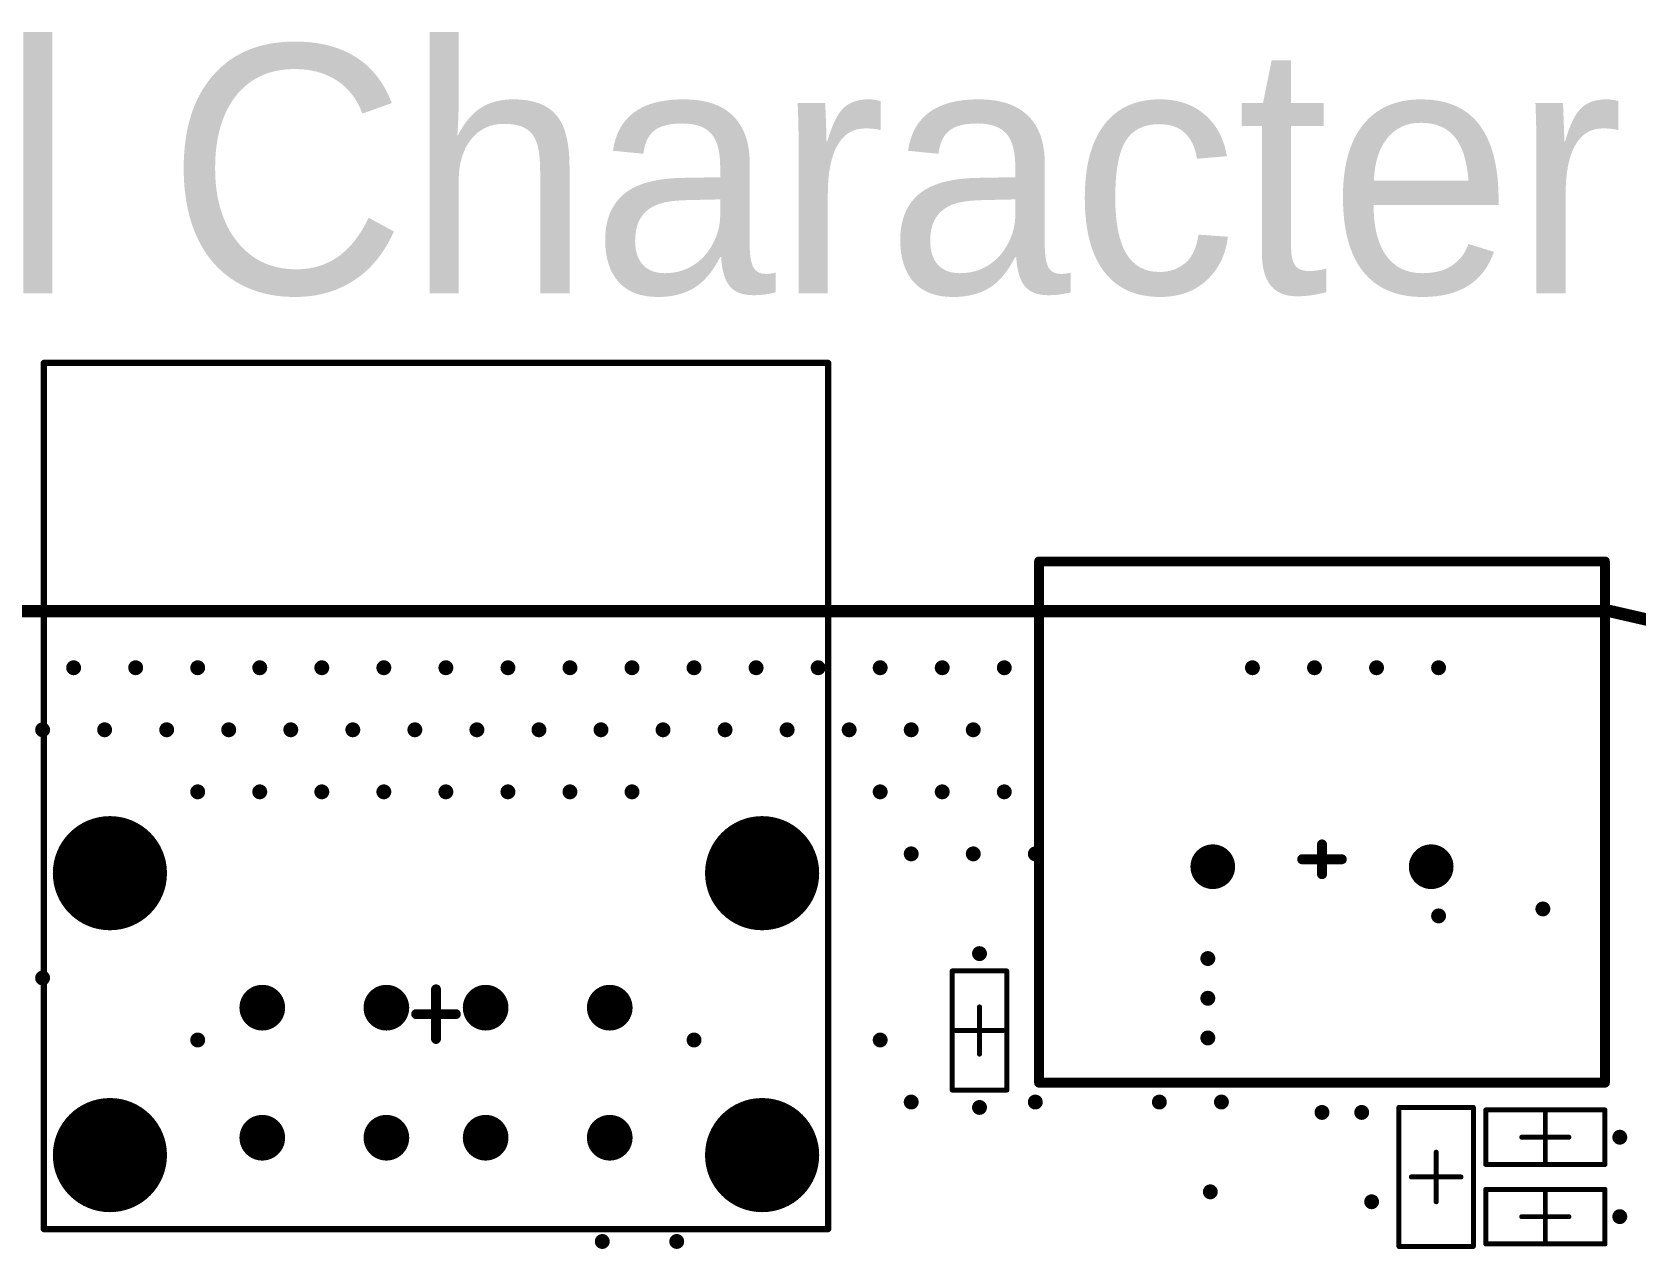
# Model space of a CAD drawing. Header units: millimetres. Extents: x 252 to 364, y 159 to 295.
# Drawn here: x 297.91 to 330.23, y 270.79 to 295.31 of the extents above; entities that cross this region are included whole.
import ezdxf

# ---------------------------------------------------------------- set-up
doc = ezdxf.new("R2010")
doc.units = ezdxf.units.MM
for name, color, linetype in [('Mechanical15', 56, 'Continuous'), ('Mechanical2', 216, 'Continuous'), ('PadHoleLayer', 156, 'Continuous'), ('ViaHoleLayer', 16, 'Continuous')]:
    doc.layers.add(name, color=color, linetype=linetype)

# ---------------------------------------------------------------- blocks, each defined once
blk = doc.blocks.new('0603__1608__34')
at = {"layer": 'Mechanical15', "const_width": 0.1}
for points in [[(-1.2, 0.55), (1.2, 0.55)], [(-1.2, -0.55), (-1.2, 0.55)], [(-1.2, 0.55), (1.2, 0.55)], [(0, -0.475), (0, 0.475)], [(1.2, -0.55), (1.2, 0.55)], [(-0.475, 0), (0.475, 0)], [(-1.2, -0.55), (1.2, -0.55)]]:
    blk.add_lwpolyline(points, dxfattribs=at)
at = {"layer": 'Mechanical15', "const_width": 0.05}
for points in [[(-1.225, 0.55, 1), (-1.175, 0.55, 1)], [(-1.225, 0.55, 1), (-1.175, 0.55, 1)], [(-1.225, 0.55, 1), (-1.175, 0.55, 1)], [(-0.025, 0.475, 1), (0.025, 0.475, 1)], [(1.175, 0.55, 1), (1.225, 0.55, 1)], [(1.175, 0.55, 1), (1.225, 0.55, 1)], [(1.175, 0.55, 1), (1.225, 0.55, 1)], [(-0.5, 0, 1), (-0.45, 0, 1)], [(0.45, 0, 1), (0.5, 0, 1)], [(-1.225, -0.55, 1), (-1.175, -0.55, 1)], [(-1.225, -0.55, 1), (-1.175, -0.55, 1)], [(-0.025, -0.475, 1), (0.025, -0.475, 1)], [(1.175, -0.55, 1), (1.225, -0.55, 1)], [(1.175, -0.55, 1), (1.225, -0.55, 1)]]:
    blk.add_lwpolyline(points, format="xyb", close=True, dxfattribs=at)
blk = doc.blocks.new('USB_TYPEA_DOUBLE_THD_74')
at = {"layer": 'Mechanical15'}
for points, const_width in [([(7.9, 4.33), (-7.9, 4.33)], 0.127), ([(-7.9, 4.33), (-7.9, -13.12)], 0.127), ([(7.9, 4.33), (7.9, -13.12)], 0.127), ([(0, 0.5), (0, -0.5)], 0.2), ([(0.4, 0), (-0.4, 0)], 0.2), ([(7.9, -13.12), (-7.9, -13.12)], 0.127)]:
    blk.add_lwpolyline(points, dxfattribs=dict(at, const_width=const_width))
for points, const_width in [([(-7.932, 4.33, 1), (-7.868, 4.33, 1)], 0.0635), ([(-7.932, 4.33, 1), (-7.868, 4.33, 1)], 0.0635), ([(7.868, 4.33, 1), (7.932, 4.33, 1)], 0.0635), ([(7.868, 4.33, 1), (7.932, 4.33, 1)], 0.0635), ([(-0.05, 0.5, 1), (0.05, 0.5, 1)], 0.1), ([(-0.45, 0, 1), (-0.35, 0, 1)], 0.1), ([(0.35, 0, 1), (0.45, 0, 1)], 0.1), ([(-0.05, -0.5, 1), (0.05, -0.5, 1)], 0.1), ([(-7.932, -13.12, 1), (-7.868, -13.12, 1)], 0.0635), ([(-7.932, -13.12, 1), (-7.868, -13.12, 1)], 0.0635), ([(7.868, -13.12, 1), (7.932, -13.12, 1)], 0.0635), ([(7.868, -13.12, 1), (7.932, -13.12, 1)], 0.0635)]:
    blk.add_lwpolyline(points, format="xyb", close=True, dxfattribs=dict(at, const_width=const_width))
at = {"layer": 'PadHoleLayer'}
for points, const_width in [([(-7.145, 2.84, 1), (-5.995, 2.84, 1)], 1.15), ([(5.995, 2.84, 1), (7.145, 2.84, 1)], 1.15), ([(-3.73, 2.49, 1), (-3.27, 2.49, 1)], 0.46), ([(-1.23, 2.49, 1), (-0.77, 2.49, 1)], 0.46), ([(0.77, 2.49, 1), (1.23, 2.49, 1)], 0.46), ([(3.27, 2.49, 1), (3.73, 2.49, 1)], 0.46), ([(-3.73, -0.13, 1), (-3.27, -0.13, 1)], 0.46), ([(-1.23, -0.13, 1), (-0.77, -0.13, 1)], 0.46), ([(0.77, -0.13, 1), (1.23, -0.13, 1)], 0.46), ([(3.27, -0.13, 1), (3.73, -0.13, 1)], 0.46), ([(-7.145, -2.84, 1), (-5.995, -2.84, 1)], 1.15), ([(5.995, -2.84, 1), (7.145, -2.84, 1)], 1.15)]:
    blk.add_lwpolyline(points, format="xyb", close=True, dxfattribs=dict(at, const_width=const_width))
blk = doc.blocks.new('0805__2012__129')
at = {"layer": 'Mechanical15', "const_width": 0.1}
for points in [[(-1.4, 0.75), (1.4, 0.75)], [(-1.4, 0.75), (-1.4, -0.75)], [(1.4, 0.75), (1.4, -0.75)], [(0, 0.5), (0, -0.5)], [(-0.5, 0), (0.5, 0)], [(-1.4, -0.75), (1.4, -0.75)]]:
    blk.add_lwpolyline(points, dxfattribs=at)
at = {"layer": 'Mechanical15', "const_width": 0.05}
for points in [[(-1.425, 0.75, 1), (-1.375, 0.75, 1)], [(-1.425, 0.75, 1), (-1.375, 0.75, 1)], [(1.375, 0.75, 1), (1.425, 0.75, 1)], [(1.375, 0.75, 1), (1.425, 0.75, 1)], [(-0.025, 0.5, 1), (0.025, 0.5, 1)], [(-0.525, 0, 1), (-0.475, 0, 1)], [(0.475, 0, 1), (0.525, 0, 1)], [(-0.025, -0.5, 1), (0.025, -0.5, 1)], [(-1.425, -0.75, 1), (-1.375, -0.75, 1)], [(-1.425, -0.75, 1), (-1.375, -0.75, 1)], [(1.375, -0.75, 1), (1.425, -0.75, 1)], [(1.375, -0.75, 1), (1.425, -0.75, 1)]]:
    blk.add_lwpolyline(points, format="xyb", close=True, dxfattribs=at)
blk = doc.blocks.new('0603__1608__130')
at = {"layer": 'Mechanical15', "const_width": 0.1}
for points in [[(1.2, 0.55), (-1.2, 0.55)], [(-1.2, -0.55), (-1.2, 0.55)], [(1.2, 0.55), (-1.2, 0.55)], [(0, -0.475), (0, 0.475)], [(1.2, -0.55), (1.2, 0.55)], [(0.475, 0), (-0.475, 0)], [(1.2, -0.55), (-1.2, -0.55)]]:
    blk.add_lwpolyline(points, dxfattribs=at)
at = {"layer": 'Mechanical15', "const_width": 0.05}
for points in [[(-1.225, 0.55, 1), (-1.175, 0.55, 1)], [(-1.225, 0.55, 1), (-1.175, 0.55, 1)], [(-1.225, 0.55, 1), (-1.175, 0.55, 1)], [(-0.025, 0.475, 1), (0.025, 0.475, 1)], [(1.175, 0.55, 1), (1.225, 0.55, 1)], [(1.175, 0.55, 1), (1.225, 0.55, 1)], [(1.175, 0.55, 1), (1.225, 0.55, 1)], [(-0.5, 0, 1), (-0.45, 0, 1)], [(0.45, 0, 1), (0.5, 0, 1)], [(-1.225, -0.55, 1), (-1.175, -0.55, 1)], [(-1.225, -0.55, 1), (-1.175, -0.55, 1)], [(-0.025, -0.475, 1), (0.025, -0.475, 1)], [(1.175, -0.55, 1), (1.225, -0.55, 1)], [(1.175, -0.55, 1), (1.225, -0.55, 1)]]:
    blk.add_lwpolyline(points, format="xyb", close=True, dxfattribs=at)
blk = doc.blocks.new('0603__1608__133')
at = {"layer": 'Mechanical15', "const_width": 0.1}
for points in [[(-1.2, 0.55), (1.2, 0.55)], [(-1.2, -0.55), (-1.2, 0.55)], [(-1.2, 0.55), (1.2, 0.55)], [(0, -0.475), (0, 0.475)], [(1.2, -0.55), (1.2, 0.55)], [(-0.475, 0), (0.475, 0)], [(-1.2, -0.55), (1.2, -0.55)]]:
    blk.add_lwpolyline(points, dxfattribs=at)
at = {"layer": 'Mechanical15', "const_width": 0.05}
for points in [[(-1.225, 0.55, 1), (-1.175, 0.55, 1)], [(-1.225, 0.55, 1), (-1.175, 0.55, 1)], [(-1.225, 0.55, 1), (-1.175, 0.55, 1)], [(-0.025, 0.475, 1), (0.025, 0.475, 1)], [(1.175, 0.55, 1), (1.225, 0.55, 1)], [(1.175, 0.55, 1), (1.225, 0.55, 1)], [(1.175, 0.55, 1), (1.225, 0.55, 1)], [(-0.5, 0, 1), (-0.45, 0, 1)], [(0.45, 0, 1), (0.5, 0, 1)], [(-1.225, -0.55, 1), (-1.175, -0.55, 1)], [(-1.225, -0.55, 1), (-1.175, -0.55, 1)], [(-0.025, -0.475, 1), (0.025, -0.475, 1)], [(1.175, -0.55, 1), (1.225, -0.55, 1)], [(1.175, -0.55, 1), (1.225, -0.55, 1)]]:
    blk.add_lwpolyline(points, format="xyb", close=True, dxfattribs=at)
blk = doc.blocks.new('________B__________140')
at = {"layer": 'Mechanical15', "const_width": 0.2}
for points in [[(-5.7, 4.5), (-5.7, -6)], [(5.7, 4.5), (-5.7, 4.5)], [(5.7, 4.5), (5.7, -6)], [(0, 0.3), (0, -0.3)], [(0.4, 0), (-0.4, 0)], [(5.7, -6), (-5.7, -6)]]:
    blk.add_lwpolyline(points, dxfattribs=at)
at = {"layer": 'Mechanical15', "const_width": 0.1}
for points in [[(-5.75, 4.5, 1), (-5.65, 4.5, 1)], [(-5.75, 4.5, 1), (-5.65, 4.5, 1)], [(5.65, 4.5, 1), (5.75, 4.5, 1)], [(5.65, 4.5, 1), (5.75, 4.5, 1)], [(-0.05, 0.3, 1), (0.05, 0.3, 1)], [(-0.45, 0, 1), (-0.35, 0, 1)], [(0.35, 0, 1), (0.45, 0, 1)], [(-0.05, -0.3, 1), (0.05, -0.3, 1)], [(-5.75, -6, 1), (-5.65, -6, 1)], [(-5.75, -6, 1), (-5.65, -6, 1)], [(5.65, -6, 1), (5.75, -6, 1)], [(5.65, -6, 1), (5.75, -6, 1)]]:
    blk.add_lwpolyline(points, format="xyb", close=True, dxfattribs=at)
at = {"layer": 'PadHoleLayer', "const_width": 0.45}
for points in [[(-2.425, 0.15, 1), (-1.975, 0.15, 1)], [(1.975, 0.15, 1), (2.425, 0.15, 1)]]:
    blk.add_lwpolyline(points, format="xyb", close=True, dxfattribs=at)

msp = doc.modelspace()

# ---------------------------------------------------------------- linework, layer by layer
at = {"layer": 'Mechanical2', "const_width": 0.25}
msp.add_lwpolyline([(268.201, 283.641), (329.701, 283.641)], dxfattribs=at)
at = {"layer": 'Mechanical2', "const_width": 0.125}
msp.add_lwpolyline([(329.638, 283.641, 1), (329.763, 283.641, 1)], format="xyb", close=True, dxfattribs=at)
msp.add_lwpolyline([(329.638, 283.641, 1), (329.763, 283.641, 1)], format="xyb", close=True, dxfattribs=at)
at = {"layer": 'Mechanical2', "const_width": 0.25}
msp.add_lwpolyline([(342.901, 283.641, -0.136394), (329.701, 283.641)], format="xyb", dxfattribs=at)
at = {"layer": 'ViaHoleLayer', "const_width": 0.15}
for points in [[(298.675, 282.5, 1), (298.825, 282.5, 1)], [(299.925, 282.5, 1), (300.075, 282.5, 1)], [(301.175, 282.5, 1), (301.325, 282.5, 1)], [(302.425, 282.5, 1), (302.575, 282.5, 1)], [(303.675, 282.5, 1), (303.825, 282.5, 1)], [(304.925, 282.5, 1), (305.075, 282.5, 1)], [(306.175, 282.5, 1), (306.325, 282.5, 1)], [(307.425, 282.5, 1), (307.575, 282.5, 1)], [(308.675, 282.5, 1), (308.825, 282.5, 1)], [(309.925, 282.5, 1), (310.075, 282.5, 1)], [(311.175, 282.5, 1), (311.325, 282.5, 1)], [(312.425, 282.5, 1), (312.575, 282.5, 1)], [(313.675, 282.5, 1), (313.825, 282.5, 1)], [(314.925, 282.5, 1), (315.075, 282.5, 1)], [(316.175, 282.5, 1), (316.325, 282.5, 1)], [(317.425, 282.5, 1), (317.575, 282.5, 1)], [(322.425, 282.5, 1), (322.575, 282.5, 1)], [(323.675, 282.5, 1), (323.825, 282.5, 1)], [(324.925, 282.5, 1), (325.075, 282.5, 1)], [(326.175, 282.5, 1), (326.325, 282.5, 1)], [(298.05, 281.25, 1), (298.2, 281.25, 1)], [(299.3, 281.25, 1), (299.45, 281.25, 1)], [(300.55, 281.25, 1), (300.7, 281.25, 1)], [(301.8, 281.25, 1), (301.95, 281.25, 1)], [(303.05, 281.25, 1), (303.2, 281.25, 1)], [(304.3, 281.25, 1), (304.45, 281.25, 1)], [(305.55, 281.25, 1), (305.7, 281.25, 1)], [(306.8, 281.25, 1), (306.95, 281.25, 1)], [(308.05, 281.25, 1), (308.2, 281.25, 1)], [(309.3, 281.25, 1), (309.45, 281.25, 1)], [(310.55, 281.25, 1), (310.7, 281.25, 1)], [(311.8, 281.25, 1), (311.95, 281.25, 1)], [(313.05, 281.25, 1), (313.2, 281.25, 1)], [(314.3, 281.25, 1), (314.45, 281.25, 1)], [(315.55, 281.25, 1), (315.7, 281.25, 1)], [(316.8, 281.25, 1), (316.95, 281.25, 1)], [(301.175, 280, 1), (301.325, 280, 1)], [(302.425, 280, 1), (302.575, 280, 1)], [(303.675, 280, 1), (303.825, 280, 1)], [(304.925, 280, 1), (305.075, 280, 1)], [(306.175, 280, 1), (306.325, 280, 1)], [(307.425, 280, 1), (307.575, 280, 1)], [(308.675, 280, 1), (308.825, 280, 1)], [(309.925, 280, 1), (310.075, 280, 1)], [(314.925, 280, 1), (315.075, 280, 1)], [(316.175, 280, 1), (316.325, 280, 1)], [(317.425, 280, 1), (317.575, 280, 1)], [(315.55, 278.75, 1), (315.7, 278.75, 1)], [(316.8, 278.75, 1), (316.95, 278.75, 1)], [(318.05, 278.75, 1), (318.2, 278.75, 1)], [(326.175, 277.5, 1), (326.325, 277.5, 1)], [(328.276, 277.641, 1), (328.426, 277.641, 1)], [(316.926, 276.741, 1), (317.076, 276.741, 1)], [(321.526, 276.641, 1), (321.676, 276.641, 1)], [(298.05, 276.25, 1), (298.2, 276.25, 1)], [(321.526, 275.841, 1), (321.676, 275.841, 1)], [(301.175, 275, 1), (301.325, 275, 1)], [(311.175, 275, 1), (311.325, 275, 1)], [(314.925, 275, 1), (315.075, 275, 1)], [(321.526, 275.041, 1), (321.676, 275.041, 1)], [(315.55, 273.75, 1), (315.7, 273.75, 1)], [(316.926, 273.641, 1), (317.076, 273.641, 1)], [(318.05, 273.75, 1), (318.2, 273.75, 1)], [(320.55, 273.75, 1), (320.7, 273.75, 1)], [(321.8, 273.75, 1), (321.95, 273.75, 1)], [(323.826, 273.541, 1), (323.976, 273.541, 1)], [(324.626, 273.541, 1), (324.776, 273.541, 1)], [(329.826, 273.041, 1), (329.976, 273.041, 1)], [(321.576, 271.941, 1), (321.726, 271.941, 1)], [(324.826, 271.741, 1), (324.976, 271.741, 1)], [(329.826, 271.441, 1), (329.976, 271.441, 1)], [(309.326, 270.941, 1), (309.476, 270.941, 1)], [(310.826, 270.941, 1), (310.976, 270.941, 1)]]:
    msp.add_lwpolyline(points, format="xyb", close=True, dxfattribs=at)

# ---------------------------------------------------------------- block references
for name, p, rotation in [('USB_TYPEA_DOUBLE_THD_74', (306.051, 275.521), 180), ('________B__________140', (323.901, 278.641), 180), ('0603__1608__130', (317.001, 275.191), 270), ('0805__2012__129', (326.201, 272.241), 90), ('0603__1608__34', (328.401, 273.041), 360), ('0603__1608__133', (328.401, 271.441), 360)]:
    msp.add_blockref(name, p, dxfattribs=dict(rotation=rotation))

# ---------------------------------------------------------------- texts
at = {"layer": 'Mechanical2'}
msp.add_text('Mechanical Characteristics', height=5, rotation=360, dxfattribs=at).set_placement((264.951, 290.041))

doc.saveas('drawing.dxf')
